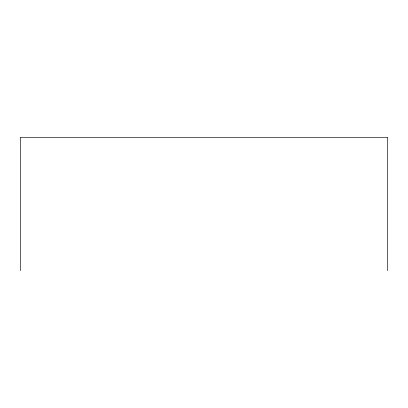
<?xml version="1.0" encoding="UTF-8"?>
<svg xmlns="http://www.w3.org/2000/svg" width="408" height="408" viewBox="0 0 408 408"><rect width="100%" height="100%" fill="white"/><g stroke="black" fill="none" stroke-linecap="round" stroke-linejoin="round"><path stroke-width="0.61" d="M387.6 270.677L387.6 137.323L20.4 137.323L20.4 270.677"/></g></svg>
